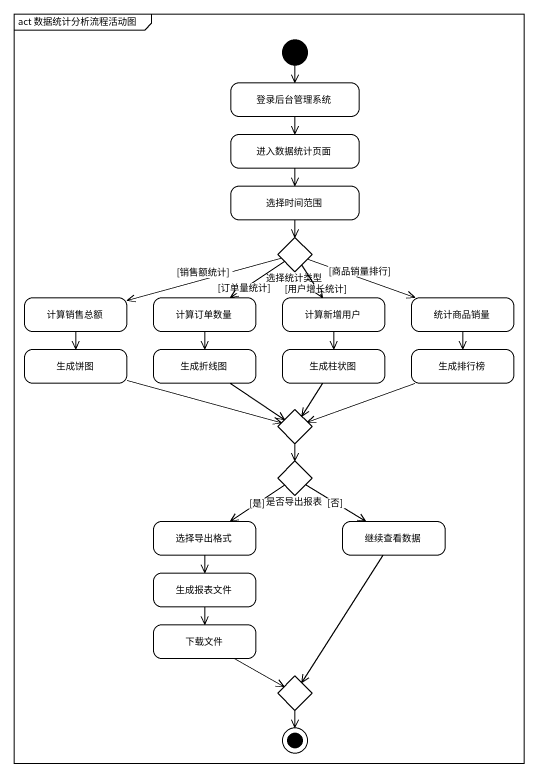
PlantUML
@startuml
mainframe act 数据统计分析流程活动图
hide empty description
state 登录后台管理系统
state 进入数据统计页面
state 选择时间范围
state 选择统计类型 <<choice>>
state 计算销售总额
state 计算订单数量
state 计算新增用户
state 统计商品销量
state 生成饼图
state 生成折线图
state 生成柱状图
state 生成排行榜
state choice1 <<choice>>
state 是否导出报表 <<choice>>
state 选择导出格式
state 继续查看数据
state 生成报表文件
state 下载文件
state choice2 <<choice>>
[*] --> 登录后台管理系统
登录后台管理系统 --> 进入数据统计页面
进入数据统计页面 --> 选择时间范围
选择时间范围 --> 选择统计类型
选择统计类型 -left-> 计算销售总额 : [销售额统计]
选择统计类型 --> 计算订单数量 : [订单量统计]
选择统计类型 --> 计算新增用户 : [用户增长统计]
选择统计类型 -right-> 统计商品销量 : [商品销量排行]
计算销售总额 --> 生成饼图
计算订单数量 --> 生成折线图
计算新增用户 --> 生成柱状图
统计商品销量 --> 生成排行榜
生成饼图 -right-> choice1
生成折线图 --> choice1
生成柱状图 --> choice1
生成排行榜 -left-> choice1
choice1 --> 是否导出报表
是否导出报表 --> 选择导出格式 : [是]
是否导出报表 --> 继续查看数据 : [否]
选择导出格式 --> 生成报表文件
继续查看数据 --> choice2
生成报表文件 --> 下载文件
下载文件 -right-> choice2
choice2 --> [*]
@enduml
